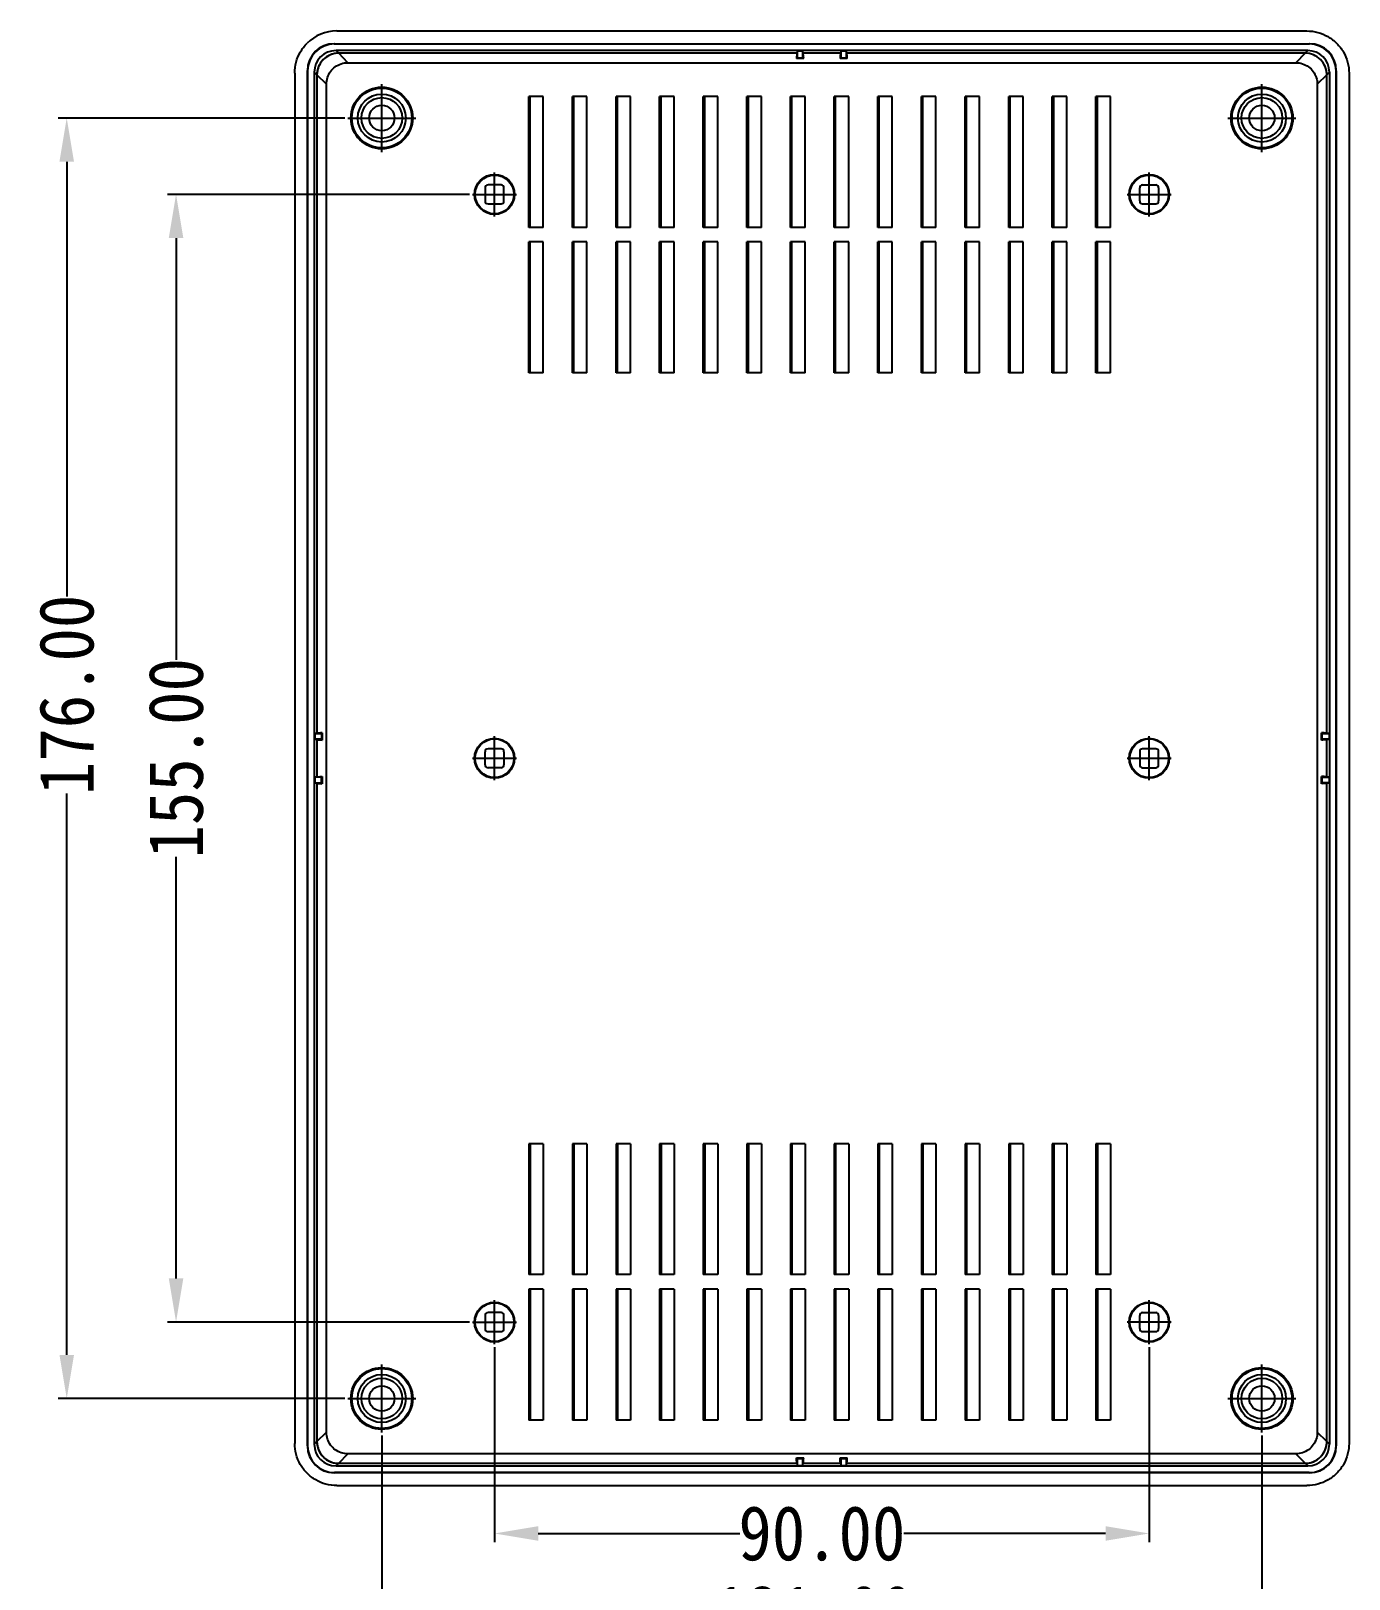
# Model space of a CAD drawing. Header units: inches. Extents: x 3721 to 4368, y 531 to 969.
# Drawn here: x 3923.7 to 4104.9, y 748.1 to 960.9 of the extents above; entities that cross this region are included whole.
import ezdxf
from ezdxf.lldxf.tags import DXFTag

# ---------------------------------------------------------------- set-up
doc = ezdxf.new("R2010")
doc.units = ezdxf.units.IN
doc.header["$MEASUREMENT"] = 0
doc.styles.add('FFS', font='simfang0.ttf', dxfattribs={"width": 0.9})
tags = doc.linetypes.add('CENTER', pattern=[2, 1.25, -0.25, 0.25, -0.25]).pattern_tags.tags
tags[10:11] = [DXFTag(74, 4), DXFTag(75, 0), DXFTag(340, '0'), DXFTag(46, 0.0), DXFTag(50, 0.0), DXFTag(44, 0.0), DXFTag(45, 0.0)]
tags[8:9] = [DXFTag(74, 4), DXFTag(75, 0), DXFTag(340, '0'), DXFTag(46, 0.0), DXFTag(50, 0.0), DXFTag(44, 0.0), DXFTag(45, 0.0)]
tags[6:7] = [DXFTag(74, 4), DXFTag(75, 0), DXFTag(340, '0'), DXFTag(46, 0.0), DXFTag(50, 0.0), DXFTag(44, 0.0), DXFTag(45, 0.0)]
tags[4:5] = [DXFTag(74, 4), DXFTag(75, 0), DXFTag(340, '0'), DXFTag(46, 0.0), DXFTag(50, 0.0), DXFTag(44, 0.0), DXFTag(45, 0.0)]
doc.dimstyles.get("Standard").update_dxf_attribs({"dimtxt": 3, "dimasz": 2, "dimexe": 0.18, "dimexo": 0.0625, "dimgap": 0.09, "dimtad": 0, "dimzin": 0, "dimdsep": 46, "dimtxsty": 'Standard', "dimcen": 0.09, "dimclrd": 4, "dimclre": 6, "dimclrt": 4, "dimadec": 0, "dimazin": 0, "dimtfac": 1, "dimtofl": 0, "dimtmove": 0, "dimatfit": 3, "dimfxl": 1, "dimtolj": 1, "dimtzin": 0, "dimarcsym": 0})

# ---------------------------------------------------------------- blocks, each defined once
blk = doc.blocks.new('*D11')
at = {"color": 6, "lineweight": -2}
for p, q in [((3966.86, 948.91), (3927.45, 948.91)), ((3928.63, 942.91), (3928.63, 883.15)), ((3928.63, 778.91), (3928.63, 856.08)), ((3966.86, 772.91), (3927.45, 772.91))]:
    blk.add_line(p, q, dxfattribs=at)
at = {"color": 6}
for points in [[(3927.63, 942.91), (3929.63, 942.91), (3928.63, 948.91)], [(3927.63, 778.91), (3929.63, 778.91), (3928.63, 772.91)]]:
    blk.add_solid(points, dxfattribs=at)
at = {"layer": 'Defpoints', "color": 0}
for p in [(3967.27, 948.91), (3928.63, 772.91), (3967.27, 772.91)]:
    blk.add_point(p, dxfattribs=at)
at = {"color": 4, "insert": (3928.63, 869.62), "char_height": 7.5, "attachment_point": 5, "rotation": 90, "style": 'FFS'}
blk.add_mtext('\\A1;176.00', dxfattribs=at)
blk = doc.blocks.new('*D13')
at = {"color": 6, "lineweight": -2}
for p, q in [((3987.45, 779.98), (3987.45, 753.17)), ((4077.45, 779.98), (4077.45, 753.17)), ((3993.45, 754.36), (4021.18, 754.36)), ((4071.45, 754.36), (4043.72, 754.36))]:
    blk.add_line(p, q, dxfattribs=at)
at = {"color": 6}
for points in [[(3993.45, 755.36), (3993.45, 753.36), (3987.45, 754.36)], [(4071.45, 755.36), (4071.45, 753.36), (4077.45, 754.36)]]:
    blk.add_solid(points, dxfattribs=at)
at = {"layer": 'Defpoints', "color": 0}
for p in [(3987.45, 780.39), (4077.45, 780.39), (4077.45, 754.36)]:
    blk.add_point(p, dxfattribs=at)
at = {"color": 4, "insert": (4032.45, 754.36), "char_height": 7.5, "attachment_point": 5, "style": 'FFS'}
blk.add_mtext('\\A1;90.00', dxfattribs=at)
blk = doc.blocks.new('*D14')
at = {"color": 6, "lineweight": -2}
for p, q in [((3971.95, 767.82), (3971.95, 742.21)), ((4092.95, 767.82), (4092.95, 742.21)), ((3977.95, 743.4), (4017.8, 743.4)), ((4086.95, 743.4), (4044.87, 743.4))]:
    blk.add_line(p, q, dxfattribs=at)
at = {"color": 6}
for points in [[(3977.95, 744.4), (3977.95, 742.4), (3971.95, 743.4)], [(4086.95, 744.4), (4086.95, 742.4), (4092.95, 743.4)]]:
    blk.add_solid(points, dxfattribs=at)
at = {"layer": 'Defpoints', "color": 0}
for p in [(3971.95, 768.24), (4092.95, 768.24), (4092.95, 743.4)]:
    blk.add_point(p, dxfattribs=at)
at = {"color": 4, "insert": (4031.33, 743.4), "char_height": 7.5, "attachment_point": 5, "style": 'FFS'}
blk.add_mtext('\\A1;121.00', dxfattribs=at)
blk = doc.blocks.new('*D15')
at = {"color": 6, "lineweight": -2}
for p, q in [((3984.01, 938.41), (3942.48, 938.41)), ((3943.66, 932.41), (3943.66, 874.44)), ((3943.66, 789.41), (3943.66, 847.38)), ((3984.01, 783.41), (3942.48, 783.41))]:
    blk.add_line(p, q, dxfattribs=at)
at = {"color": 6}
for points in [[(3942.66, 932.41), (3944.66, 932.41), (3943.66, 938.41)], [(3942.66, 789.41), (3944.66, 789.41), (3943.66, 783.41)]]:
    blk.add_solid(points, dxfattribs=at)
at = {"layer": 'Defpoints', "color": 0}
for p in [(3984.42, 938.41), (3943.66, 783.41), (3984.42, 783.41)]:
    blk.add_point(p, dxfattribs=at)
at = {"color": 4, "insert": (3943.66, 860.91), "char_height": 7.5, "attachment_point": 5, "rotation": 90, "style": 'FFS'}
blk.add_mtext('\\A1;155.00', dxfattribs=at)

msp = doc.modelspace()

# ---------------------------------------------------------------- linework, layer by layer
at = {"color": 7, "linetype": 'Continuous'}
for p, q in [((3965.76, 960.878), (4099.133, 960.878)), ((3965.416, 959.129), (4099.477, 959.129)), ((3965.451, 959.094), (3965.416, 959.129)), ((3965.451, 959.094), (4099.442, 959.094)), ((4099.241, 958.183), (3965.652, 958.183)), ((3965.652, 958.183), (3966.018, 957.821)), ((4029.02, 957.821), (3966.018, 957.821)), ((3967.294, 956.516), (3966.02, 957.821)), ((4029.054, 958.183), (4029.02, 957.821)), ((4029.063, 958.131), (4029.054, 958.183)), ((4029.063, 958.131), (4029.832, 958.131)), ((4029.063, 958.131), (4029.063, 957.199)), ((4029.841, 958.183), (4029.832, 958.131)), ((4029.832, 957.199), (4029.832, 958.131)), ((4029.875, 957.821), (4029.841, 958.183)), ((4035.019, 957.821), (4029.875, 957.821)), ((4035.052, 958.183), (4035.019, 957.821)), ((4035.061, 958.131), (4035.052, 958.183)), ((4035.061, 958.131), (4035.83, 958.131)), ((4035.061, 958.131), (4035.061, 957.199)), ((4035.839, 958.183), (4035.83, 958.131)), ((4035.83, 957.199), (4035.83, 958.131)), ((4035.873, 957.821), (4035.839, 958.183)), ((4098.875, 957.821), (4035.873, 957.821)), ((4098.873, 957.821), (4097.599, 956.516)), ((4098.875, 957.821), (4099.241, 958.183)), ((4099.477, 959.129), (4099.442, 959.094)), ((3961.72, 766.39), (3961.72, 955.433)), ((3961.72, 955.415), (3961.755, 955.415)), ((3961.755, 766.407), (3961.755, 955.415)), ((3967.294, 956.516), (4097.599, 956.516)), ((4028.948, 957.084), (4029.063, 957.199)), ((4029.947, 957.084), (4028.948, 957.084)), ((4029.063, 957.199), (4029.832, 957.199)), ((4029.947, 957.084), (4029.832, 957.199)), ((4034.946, 957.084), (4035.061, 957.199)), ((4035.945, 957.084), (4034.946, 957.084)), ((4035.061, 957.199), (4035.83, 957.199)), ((4035.945, 957.084), (4035.83, 957.199)), ((4103.138, 955.415), (4103.173, 955.415)), ((4103.138, 955.415), (4103.138, 766.407)), ((4103.173, 766.407), (4103.173, 955.415)), ((3959.97, 955.08), (3959.97, 766.742)), ((3963.027, 954.831), (3962.666, 955.197)), ((3962.666, 955.197), (3962.666, 766.625)), ((3964.333, 953.554), (3963.027, 954.829)), ((3963.027, 954.831), (3963.027, 864.337)), ((3964.333, 768.268), (3964.333, 953.554)), ((4101.866, 954.829), (4100.56, 953.554)), ((4100.56, 953.554), (4100.56, 768.268)), ((4102.227, 955.197), (4101.866, 954.831)), ((4101.866, 864.337), (4101.866, 954.831)), ((4102.227, 955.197), (4102.227, 766.625)), ((4104.923, 955.088), (4104.923, 766.734)), ((3994.149, 951.881), (3992.15, 951.881)), ((3992.15, 933.887), (3992.15, 951.881)), ((3992.26, 933.887), (3992.26, 951.881)), ((3992.349, 933.887), (3992.349, 951.881)), ((3994.149, 933.887), (3994.149, 951.881)), ((4000.147, 951.881), (3998.148, 951.881)), ((3998.148, 933.887), (3998.148, 951.881)), ((3998.258, 933.887), (3998.258, 951.881)), ((3998.347, 933.887), (3998.347, 951.881)), ((4000.147, 933.887), (4000.147, 951.881)), ((4006.145, 951.881), (4004.146, 951.881)), ((4004.146, 933.887), (4004.146, 951.881)), ((4004.256, 933.887), (4004.256, 951.881)), ((4004.345, 933.887), (4004.345, 951.881)), ((4006.145, 933.887), (4006.145, 951.881)), ((4012.143, 951.881), (4010.144, 951.881)), ((4010.144, 933.887), (4010.144, 951.881)), ((4010.254, 933.887), (4010.254, 951.881)), ((4010.343, 933.887), (4010.343, 951.881)), ((4012.143, 933.887), (4012.143, 951.881)), ((4018.141, 951.881), (4016.142, 951.881)), ((4016.142, 933.887), (4016.142, 951.881)), ((4016.252, 933.887), (4016.252, 951.881)), ((4016.341, 933.887), (4016.341, 951.881)), ((4018.141, 933.887), (4018.141, 951.881)), ((4024.139, 951.881), (4022.14, 951.881)), ((4022.14, 933.887), (4022.14, 951.881)), ((4022.251, 933.887), (4022.251, 951.881)), ((4022.339, 933.887), (4022.339, 951.881)), ((4024.139, 933.887), (4024.139, 951.881)), ((4030.137, 951.881), (4028.138, 951.881)), ((4028.138, 933.887), (4028.138, 951.881)), ((4028.249, 933.887), (4028.249, 951.881)), ((4028.337, 933.887), (4028.337, 951.881)), ((4030.137, 933.887), (4030.137, 951.881)), ((4036.135, 951.881), (4034.136, 951.881)), ((4034.136, 933.887), (4034.136, 951.881)), ((4034.247, 933.887), (4034.247, 951.881)), ((4034.335, 933.887), (4034.335, 951.881)), ((4036.135, 933.887), (4036.135, 951.881)), ((4042.133, 951.881), (4040.134, 951.881)), ((4040.134, 933.887), (4040.134, 951.881)), ((4040.245, 933.887), (4040.245, 951.881)), ((4040.333, 933.887), (4040.333, 951.881)), ((4042.133, 933.887), (4042.133, 951.881)), ((4048.131, 951.881), (4046.132, 951.881)), ((4046.132, 933.887), (4046.132, 951.881)), ((4046.243, 933.887), (4046.243, 951.881)), ((4046.331, 933.887), (4046.331, 951.881)), ((4048.131, 933.887), (4048.131, 951.881)), ((4054.129, 951.881), (4052.13, 951.881)), ((4052.13, 933.887), (4052.13, 951.881)), ((4052.241, 933.887), (4052.241, 951.881)), ((4052.329, 933.887), (4052.329, 951.881)), ((4054.129, 933.887), (4054.129, 951.881)), ((4060.127, 951.881), (4058.128, 951.881)), ((4058.128, 933.887), (4058.128, 951.881)), ((4058.239, 933.887), (4058.239, 951.881)), ((4058.327, 933.887), (4058.327, 951.881)), ((4060.127, 933.887), (4060.127, 951.881)), ((4066.125, 951.881), (4064.126, 951.881)), ((4064.126, 933.887), (4064.126, 951.881)), ((4064.237, 933.887), (4064.237, 951.881)), ((4064.325, 933.887), (4064.325, 951.881)), ((4066.125, 933.887), (4066.125, 951.881)), ((4072.123, 951.881), (4070.124, 951.881)), ((4070.124, 933.887), (4070.124, 951.881)), ((4070.235, 933.887), (4070.235, 951.881)), ((4070.323, 933.887), (4070.323, 951.881)), ((4072.123, 933.887), (4072.123, 951.881)), ((3986.147, 939.311), (3986.147, 937.511)), ((3988.346, 939.71), (3986.547, 939.71)), ((3988.746, 937.511), (3988.746, 939.311)), ((4076.147, 937.511), (4076.147, 939.311)), ((4076.547, 939.71), (4078.346, 939.71)), ((4078.746, 939.311), (4078.746, 937.511)), ((3986.547, 937.111), (3988.346, 937.111)), ((4076.547, 937.111), (4078.346, 937.111)), ((3994.149, 933.887), (3992.15, 933.887)), ((4000.147, 933.887), (3998.148, 933.887)), ((4006.145, 933.887), (4004.146, 933.887)), ((4012.143, 933.887), (4010.144, 933.887)), ((4018.141, 933.887), (4016.142, 933.887)), ((4024.139, 933.887), (4022.14, 933.887)), ((4030.137, 933.887), (4028.138, 933.887)), ((4036.135, 933.887), (4034.136, 933.887)), ((4042.133, 933.887), (4040.134, 933.887)), ((4048.131, 933.887), (4046.132, 933.887)), ((4054.129, 933.887), (4052.13, 933.887)), ((4060.127, 933.887), (4058.128, 933.887)), ((4066.125, 933.887), (4064.126, 933.887)), ((4072.123, 933.887), (4070.124, 933.887)), ((3994.149, 931.888), (3992.15, 931.888)), ((3992.15, 913.894), (3992.15, 931.888)), ((3992.26, 913.894), (3992.26, 931.888)), ((3992.349, 913.894), (3992.349, 931.888)), ((3994.149, 913.894), (3994.149, 931.888)), ((4000.147, 931.888), (3998.148, 931.888)), ((3998.148, 913.894), (3998.148, 931.888)), ((3998.258, 913.894), (3998.258, 931.888)), ((3998.347, 913.894), (3998.347, 931.888)), ((4000.147, 913.894), (4000.147, 931.888)), ((4006.145, 931.888), (4004.146, 931.888)), ((4004.146, 913.894), (4004.146, 931.888)), ((4004.256, 913.894), (4004.256, 931.888)), ((4004.345, 913.894), (4004.345, 931.888)), ((4006.145, 913.894), (4006.145, 931.888)), ((4012.143, 931.888), (4010.144, 931.888)), ((4010.144, 913.894), (4010.144, 931.888)), ((4010.254, 913.894), (4010.254, 931.888)), ((4010.343, 913.894), (4010.343, 931.888)), ((4012.143, 913.894), (4012.143, 931.888)), ((4018.141, 931.888), (4016.142, 931.888)), ((4016.142, 913.894), (4016.142, 931.888)), ((4016.252, 913.894), (4016.252, 931.888)), ((4016.341, 913.894), (4016.341, 931.888)), ((4018.141, 913.894), (4018.141, 931.888)), ((4024.139, 931.888), (4022.14, 931.888)), ((4022.14, 913.894), (4022.14, 931.888)), ((4022.251, 913.894), (4022.251, 931.888)), ((4022.339, 913.894), (4022.339, 931.888)), ((4024.139, 913.894), (4024.139, 931.888)), ((4030.137, 931.888), (4028.138, 931.888)), ((4028.138, 913.894), (4028.138, 931.888)), ((4028.249, 913.894), (4028.249, 931.888)), ((4028.337, 913.894), (4028.337, 931.888)), ((4030.137, 913.894), (4030.137, 931.888)), ((4036.135, 931.888), (4034.136, 931.888)), ((4034.136, 913.894), (4034.136, 931.888)), ((4034.247, 913.894), (4034.247, 931.888)), ((4034.335, 913.894), (4034.335, 931.888)), ((4036.135, 913.894), (4036.135, 931.888)), ((4042.133, 931.888), (4040.134, 931.888)), ((4040.134, 913.894), (4040.134, 931.888)), ((4040.245, 913.894), (4040.245, 931.888)), ((4040.333, 913.894), (4040.333, 931.888)), ((4042.133, 913.894), (4042.133, 931.888)), ((4048.131, 931.888), (4046.132, 931.888)), ((4046.132, 913.894), (4046.132, 931.888)), ((4046.243, 913.894), (4046.243, 931.888)), ((4046.331, 913.894), (4046.331, 931.888)), ((4048.131, 913.894), (4048.131, 931.888)), ((4054.129, 931.888), (4052.13, 931.888)), ((4052.13, 913.894), (4052.13, 931.888)), ((4052.241, 913.894), (4052.241, 931.888)), ((4052.329, 913.894), (4052.329, 931.888)), ((4054.129, 913.894), (4054.129, 931.888)), ((4060.127, 931.888), (4058.128, 931.888)), ((4058.128, 913.894), (4058.128, 931.888)), ((4058.239, 913.894), (4058.239, 931.888)), ((4058.327, 913.894), (4058.327, 931.888)), ((4060.127, 913.894), (4060.127, 931.888)), ((4066.125, 931.888), (4064.126, 931.888)), ((4064.126, 913.894), (4064.126, 931.888)), ((4064.237, 913.894), (4064.237, 931.888)), ((4064.325, 913.894), (4064.325, 931.888)), ((4066.125, 913.894), (4066.125, 931.888)), ((4072.123, 931.888), (4070.124, 931.888)), ((4070.124, 913.894), (4070.124, 931.888)), ((4070.235, 913.894), (4070.235, 931.888)), ((4070.323, 913.894), (4070.323, 931.888)), ((4072.123, 913.894), (4072.123, 931.888)), ((3994.149, 913.894), (3992.15, 913.894)), ((4000.147, 913.894), (3998.148, 913.894)), ((4006.145, 913.894), (4004.146, 913.894)), ((4012.143, 913.894), (4010.144, 913.894)), ((4018.141, 913.894), (4016.142, 913.894)), ((4024.139, 913.894), (4022.14, 913.894)), ((4030.137, 913.894), (4028.138, 913.894)), ((4036.135, 913.894), (4034.136, 913.894)), ((4042.133, 913.894), (4040.134, 913.894)), ((4048.131, 913.894), (4046.132, 913.894)), ((4054.129, 913.894), (4052.13, 913.894)), ((4060.127, 913.894), (4058.128, 913.894)), ((4066.125, 913.894), (4064.126, 913.894)), ((4072.123, 913.894), (4070.124, 913.894)), ((3963.027, 864.337), (3962.666, 864.304)), ((3962.666, 864.304), (3962.718, 864.295)), ((3962.718, 864.295), (3963.65, 864.295)), ((3962.718, 864.295), (3962.718, 863.526)), ((3963.765, 864.41), (3963.65, 864.295)), ((3963.65, 864.295), (3963.65, 863.526)), ((3963.765, 864.41), (3963.765, 863.41)), ((4101.128, 863.41), (4101.128, 864.41)), ((4101.128, 864.41), (4101.243, 864.295)), ((4101.243, 863.526), (4101.243, 864.295)), ((4101.243, 864.295), (4102.175, 864.295)), ((4102.227, 864.304), (4101.866, 864.337)), ((4102.175, 864.295), (4102.227, 864.304)), ((4102.175, 864.295), (4102.175, 863.526)), ((3962.718, 863.526), (3962.666, 863.517)), ((3962.666, 863.517), (3963.027, 863.483)), ((3963.65, 863.526), (3962.718, 863.526)), ((3963.027, 863.483), (3963.027, 858.339)), ((3963.765, 863.41), (3963.65, 863.526)), ((3986.147, 860.012), (3986.147, 861.811)), ((3988.346, 862.211), (3986.547, 862.211)), ((3988.746, 861.811), (3988.746, 860.012)), ((4076.147, 861.811), (4076.147, 860.012)), ((4078.346, 862.211), (4076.547, 862.211)), ((4078.746, 860.012), (4078.746, 861.811)), ((4101.128, 863.41), (4101.243, 863.526)), ((4102.175, 863.526), (4101.243, 863.526)), ((4101.866, 863.483), (4102.227, 863.517)), ((4101.866, 858.339), (4101.866, 863.483)), ((4102.227, 863.517), (4102.175, 863.526)), ((3963.027, 858.339), (3962.666, 858.306)), ((3962.666, 858.306), (3962.718, 858.297)), ((3962.718, 857.528), (3962.666, 857.519)), ((3962.666, 857.519), (3963.027, 857.485)), ((3963.65, 858.297), (3962.718, 858.297)), ((3962.718, 858.297), (3962.718, 857.528)), ((3962.718, 857.528), (3963.65, 857.528)), ((3963.765, 858.412), (3963.65, 858.297)), ((3963.65, 857.528), (3963.65, 858.297)), ((3963.765, 857.412), (3963.65, 857.528)), ((3963.765, 858.412), (3963.765, 857.412)), ((3988.346, 859.612), (3986.547, 859.612)), ((4076.547, 859.612), (4078.346, 859.612)), ((4101.128, 857.412), (4101.128, 858.412)), ((4101.128, 858.412), (4101.243, 858.297)), ((4101.128, 857.412), (4101.243, 857.528)), ((4101.243, 857.528), (4101.243, 858.297)), ((4101.243, 858.297), (4102.175, 858.297)), ((4102.175, 857.528), (4101.243, 857.528)), ((4102.227, 858.306), (4101.866, 858.339)), ((4101.866, 857.485), (4102.227, 857.519)), ((4102.175, 858.297), (4102.227, 858.306)), ((4102.175, 858.297), (4102.175, 857.528)), ((4102.227, 857.519), (4102.175, 857.528)), ((3963.027, 857.485), (3963.027, 766.992)), ((4101.866, 766.992), (4101.866, 857.485)), ((3992.15, 807.929), (3992.15, 789.935)), ((3994.149, 807.929), (3992.15, 807.929)), ((3992.26, 807.929), (3992.26, 789.935)), ((3992.349, 807.929), (3992.349, 789.935)), ((3994.149, 807.929), (3994.149, 789.935)), ((3998.148, 807.929), (3998.148, 789.935)), ((4000.147, 807.929), (3998.148, 807.929)), ((3998.258, 807.929), (3998.258, 789.935)), ((3998.347, 807.929), (3998.347, 789.935)), ((4000.147, 807.929), (4000.147, 789.935)), ((4004.146, 807.929), (4004.146, 789.935)), ((4006.145, 807.929), (4004.146, 807.929)), ((4004.256, 807.929), (4004.256, 789.935)), ((4004.345, 807.929), (4004.345, 789.935)), ((4006.145, 807.929), (4006.145, 789.935)), ((4010.144, 807.929), (4010.144, 789.935)), ((4012.143, 807.929), (4010.144, 807.929)), ((4010.254, 807.929), (4010.254, 789.935)), ((4010.343, 807.929), (4010.343, 789.935)), ((4012.143, 807.929), (4012.143, 789.935)), ((4016.142, 807.929), (4016.142, 789.935)), ((4018.141, 807.929), (4016.142, 807.929)), ((4016.252, 807.929), (4016.252, 789.935)), ((4016.341, 807.929), (4016.341, 789.935)), ((4018.141, 807.929), (4018.141, 789.935)), ((4022.14, 807.929), (4022.14, 789.935)), ((4024.139, 807.929), (4022.14, 807.929)), ((4022.251, 807.929), (4022.251, 789.935)), ((4022.339, 807.929), (4022.339, 789.935)), ((4024.139, 807.929), (4024.139, 789.935)), ((4028.138, 807.929), (4028.138, 789.935)), ((4030.137, 807.929), (4028.138, 807.929)), ((4028.249, 807.929), (4028.249, 789.935)), ((4028.337, 807.929), (4028.337, 789.935)), ((4030.137, 807.929), (4030.137, 789.935)), ((4034.136, 807.929), (4034.136, 789.935)), ((4036.135, 807.929), (4034.136, 807.929)), ((4034.247, 807.929), (4034.247, 789.935)), ((4034.335, 807.929), (4034.335, 789.935)), ((4036.135, 807.929), (4036.135, 789.935)), ((4040.134, 807.929), (4040.134, 789.935)), ((4042.133, 807.929), (4040.134, 807.929)), ((4040.245, 807.929), (4040.245, 789.935)), ((4040.333, 807.929), (4040.333, 789.935)), ((4042.133, 807.929), (4042.133, 789.935)), ((4046.132, 807.929), (4046.132, 789.935)), ((4048.131, 807.929), (4046.132, 807.929)), ((4046.243, 807.929), (4046.243, 789.935)), ((4046.331, 807.929), (4046.331, 789.935)), ((4048.131, 807.929), (4048.131, 789.935)), ((4052.13, 807.929), (4052.13, 789.935)), ((4054.129, 807.929), (4052.13, 807.929)), ((4052.241, 807.929), (4052.241, 789.935)), ((4052.329, 807.929), (4052.329, 789.935)), ((4054.129, 807.929), (4054.129, 789.935)), ((4058.128, 807.929), (4058.128, 789.935)), ((4060.127, 807.929), (4058.128, 807.929)), ((4058.239, 807.929), (4058.239, 789.935)), ((4058.327, 807.929), (4058.327, 789.935)), ((4060.127, 807.929), (4060.127, 789.935)), ((4064.126, 807.929), (4064.126, 789.935)), ((4066.125, 807.929), (4064.126, 807.929)), ((4064.237, 807.929), (4064.237, 789.935)), ((4064.325, 807.929), (4064.325, 789.935)), ((4066.125, 807.929), (4066.125, 789.935)), ((4070.124, 807.929), (4070.124, 789.935)), ((4072.123, 807.929), (4070.124, 807.929)), ((4070.235, 807.929), (4070.235, 789.935)), ((4070.323, 807.929), (4070.323, 789.935)), ((4072.123, 807.929), (4072.123, 789.935)), ((3994.149, 789.935), (3992.15, 789.935)), ((4000.147, 789.935), (3998.148, 789.935)), ((4006.145, 789.935), (4004.146, 789.935)), ((4012.143, 789.935), (4010.144, 789.935)), ((4018.141, 789.935), (4016.142, 789.935)), ((4024.139, 789.935), (4022.14, 789.935)), ((4030.137, 789.935), (4028.138, 789.935)), ((4036.135, 789.935), (4034.136, 789.935)), ((4042.133, 789.935), (4040.134, 789.935)), ((4048.131, 789.935), (4046.132, 789.935)), ((4054.129, 789.935), (4052.13, 789.935)), ((4060.127, 789.935), (4058.128, 789.935)), ((4066.125, 789.935), (4064.126, 789.935)), ((4072.123, 789.935), (4070.124, 789.935)), ((3992.15, 787.935), (3992.15, 769.941)), ((3994.149, 787.935), (3992.15, 787.935)), ((3992.26, 787.935), (3992.26, 769.941)), ((3992.349, 787.935), (3992.349, 769.941)), ((3994.149, 787.935), (3994.149, 769.941)), ((3998.148, 787.935), (3998.148, 769.941)), ((4000.147, 787.935), (3998.148, 787.935)), ((3998.258, 787.935), (3998.258, 769.941)), ((3998.347, 787.935), (3998.347, 769.941)), ((4000.147, 787.935), (4000.147, 769.941)), ((4004.146, 787.935), (4004.146, 769.941)), ((4006.145, 787.935), (4004.146, 787.935)), ((4004.256, 787.935), (4004.256, 769.941)), ((4004.345, 787.935), (4004.345, 769.941)), ((4006.145, 787.935), (4006.145, 769.941)), ((4010.144, 787.935), (4010.144, 769.941)), ((4012.143, 787.935), (4010.144, 787.935)), ((4010.254, 787.935), (4010.254, 769.941)), ((4010.343, 787.935), (4010.343, 769.941)), ((4012.143, 787.935), (4012.143, 769.941)), ((4016.142, 787.935), (4016.142, 769.941)), ((4018.141, 787.935), (4016.142, 787.935)), ((4016.252, 787.935), (4016.252, 769.941)), ((4016.341, 787.935), (4016.341, 769.941)), ((4018.141, 787.935), (4018.141, 769.941)), ((4022.14, 787.935), (4022.14, 769.941)), ((4024.139, 787.935), (4022.14, 787.935)), ((4022.251, 787.935), (4022.251, 769.941)), ((4022.339, 787.935), (4022.339, 769.941)), ((4024.139, 787.935), (4024.139, 769.941)), ((4028.138, 787.935), (4028.138, 769.941)), ((4030.137, 787.935), (4028.138, 787.935)), ((4028.249, 787.935), (4028.249, 769.941)), ((4028.337, 787.935), (4028.337, 769.941)), ((4030.137, 787.935), (4030.137, 769.941)), ((4034.136, 787.935), (4034.136, 769.941)), ((4036.135, 787.935), (4034.136, 787.935)), ((4034.247, 787.935), (4034.247, 769.941)), ((4034.335, 787.935), (4034.335, 769.941)), ((4036.135, 787.935), (4036.135, 769.941)), ((4040.134, 787.935), (4040.134, 769.941)), ((4042.133, 787.935), (4040.134, 787.935)), ((4040.245, 787.935), (4040.245, 769.941)), ((4040.333, 787.935), (4040.333, 769.941)), ((4042.133, 787.935), (4042.133, 769.941)), ((4046.132, 787.935), (4046.132, 769.941)), ((4048.131, 787.935), (4046.132, 787.935)), ((4046.243, 787.935), (4046.243, 769.941)), ((4046.331, 787.935), (4046.331, 769.941)), ((4048.131, 787.935), (4048.131, 769.941)), ((4052.13, 787.935), (4052.13, 769.941)), ((4054.129, 787.935), (4052.13, 787.935)), ((4052.241, 787.935), (4052.241, 769.941)), ((4052.329, 787.935), (4052.329, 769.941)), ((4054.129, 787.935), (4054.129, 769.941)), ((4058.128, 787.935), (4058.128, 769.941)), ((4060.127, 787.935), (4058.128, 787.935)), ((4058.239, 787.935), (4058.239, 769.941)), ((4058.327, 787.935), (4058.327, 769.941)), ((4060.127, 787.935), (4060.127, 769.941)), ((4064.126, 787.935), (4064.126, 769.941)), ((4066.125, 787.935), (4064.126, 787.935)), ((4064.237, 787.935), (4064.237, 769.941)), ((4064.325, 787.935), (4064.325, 769.941)), ((4066.125, 787.935), (4066.125, 769.941)), ((4070.124, 787.935), (4070.124, 769.941)), ((4072.123, 787.935), (4070.124, 787.935)), ((4070.235, 787.935), (4070.235, 769.941)), ((4070.323, 787.935), (4070.323, 769.941)), ((4072.123, 787.935), (4072.123, 769.941)), ((3986.147, 784.311), (3986.147, 782.512)), ((3988.346, 784.711), (3986.547, 784.711)), ((3988.746, 782.512), (3988.746, 784.311)), ((4076.147, 782.512), (4076.147, 784.311)), ((4076.547, 784.711), (4078.346, 784.711)), ((4078.746, 784.311), (4078.746, 782.512)), ((3986.547, 782.112), (3988.346, 782.112)), ((4076.547, 782.112), (4078.346, 782.112)), ((3963.027, 766.994), (3964.333, 768.268)), ((3994.149, 769.941), (3992.15, 769.941)), ((4000.147, 769.941), (3998.148, 769.941)), ((4006.145, 769.941), (4004.146, 769.941)), ((4012.143, 769.941), (4010.144, 769.941)), ((4018.141, 769.941), (4016.142, 769.941)), ((4024.139, 769.941), (4022.14, 769.941)), ((4030.137, 769.941), (4028.138, 769.941)), ((4036.135, 769.941), (4034.136, 769.941)), ((4042.133, 769.941), (4040.134, 769.941)), ((4048.131, 769.941), (4046.132, 769.941)), ((4054.129, 769.941), (4052.13, 769.941)), ((4060.127, 769.941), (4058.128, 769.941)), ((4066.125, 769.941), (4064.126, 769.941)), ((4072.123, 769.941), (4070.124, 769.941)), ((4101.866, 766.994), (4100.56, 768.268)), ((3961.755, 766.407), (3961.72, 766.407)), ((3962.666, 766.625), (3963.027, 766.992)), ((4101.866, 766.992), (4102.227, 766.625)), ((4103.173, 766.407), (4103.138, 766.407)), ((3966.018, 764.001), (3965.652, 763.639)), ((3966.018, 764.001), (4029.02, 764.001)), ((3966.02, 764.001), (3967.295, 765.307)), ((4097.599, 765.307), (3967.294, 765.307)), ((4028.948, 764.739), (4029.063, 764.623)), ((4028.948, 764.739), (4029.947, 764.739)), ((4029.02, 764.001), (4029.054, 763.639)), ((4029.063, 764.623), (4029.063, 763.692)), ((4029.832, 764.623), (4029.063, 764.623)), ((4029.947, 764.739), (4029.832, 764.623)), ((4029.832, 763.692), (4029.832, 764.623)), ((4029.841, 763.639), (4029.875, 764.001)), ((4029.875, 764.001), (4035.019, 764.001)), ((4034.946, 764.739), (4035.061, 764.623)), ((4034.946, 764.739), (4035.945, 764.739)), ((4035.019, 764.001), (4035.052, 763.639)), ((4035.061, 764.623), (4035.061, 763.692)), ((4035.83, 764.623), (4035.061, 764.623)), ((4035.945, 764.739), (4035.83, 764.623)), ((4035.83, 763.692), (4035.83, 764.623)), ((4035.839, 763.639), (4035.873, 764.001)), ((4035.873, 764.001), (4098.875, 764.001)), ((4098.873, 764.001), (4097.599, 765.307)), ((4099.241, 763.639), (4098.875, 764.001)), ((3965.416, 762.693), (3965.451, 762.728)), ((4099.477, 762.693), (3965.416, 762.693)), ((4099.442, 762.728), (3965.451, 762.728)), ((3965.652, 763.639), (4099.241, 763.639)), ((4029.054, 763.639), (4029.063, 763.692)), ((4029.063, 763.692), (4029.832, 763.692)), ((4029.832, 763.692), (4029.841, 763.639)), ((4035.052, 763.639), (4035.061, 763.692)), ((4035.061, 763.692), (4035.83, 763.692)), ((4035.83, 763.692), (4035.839, 763.639)), ((4099.442, 762.728), (4099.477, 762.693)), ((3965.768, 760.944), (4099.133, 760.944))]:
    msp.add_line(p, q, dxfattribs=at)
at = {"color": 1, "linetype": 'CENTER', "ltscale": 3.567424}
for p, q in [((3971.946, 944.239), (3971.946, 953.586)), ((4092.947, 944.239), (4092.947, 953.586)), ((3967.273, 948.912), (3976.62, 948.912)), ((4088.273, 948.912), (4097.62, 948.912)), ((3971.946, 768.237), (3971.946, 777.584)), ((4092.947, 768.237), (4092.947, 777.584)), ((3967.273, 772.91), (3976.62, 772.91)), ((4088.273, 772.91), (4097.62, 772.91))]:
    msp.add_line(p, q, dxfattribs=at)
at = {"color": 1, "linetype": 'CENTER', "ltscale": 2.308333}
for p, q in [((3987.446, 935.387), (3987.446, 941.435)), ((4077.447, 935.387), (4077.447, 941.435)), ((3984.422, 938.411), (3990.47, 938.411)), ((4074.423, 938.411), (4080.471, 938.411)), ((3987.446, 857.887), (3987.446, 863.935)), ((4077.447, 857.887), (4077.447, 863.935)), ((3984.422, 860.911), (3990.47, 860.911)), ((4074.423, 860.911), (4080.471, 860.911)), ((3987.446, 780.388), (3987.446, 786.436)), ((4077.447, 780.388), (4077.447, 786.436)), ((3984.422, 783.412), (3990.47, 783.412)), ((4074.423, 783.437), (4080.471, 783.437))]:
    msp.add_line(p, q, dxfattribs=at)
at = {"color": 7, "linetype": 'Continuous'}
for centre, radius in [((3971.946, 948.912), 4.249), ((3971.946, 948.912), 4.112), ((3971.946, 948.912), 3.299), ((3971.946, 948.912), 2.799), ((4092.947, 948.912), 4.249), ((4092.947, 948.912), 4.112), ((4092.947, 948.912), 3.299), ((4092.947, 948.912), 2.799), ((3971.946, 948.912), 1.749), ((4092.947, 948.912), 1.749), ((3987.446, 938.411), 2.749), ((3987.446, 938.411), 2.662), ((4077.447, 938.411), 2.749), ((4077.447, 938.411), 2.662), ((3987.446, 860.911), 2.749), ((3987.446, 860.911), 2.662), ((4077.447, 860.911), 2.749), ((4077.447, 860.911), 2.662), ((3987.446, 783.412), 2.749), ((3987.446, 783.412), 2.662), ((4077.447, 783.412), 2.749), ((4077.447, 783.412), 2.662), ((3971.946, 772.91), 4.249), ((3971.946, 772.91), 4.112), ((4092.947, 772.91), 4.249), ((4092.947, 772.91), 4.112), ((3971.946, 772.91), 3.299), ((3971.946, 772.91), 2.799), ((3971.946, 772.91), 1.749), ((4092.947, 772.91), 3.299), ((4092.947, 772.91), 2.799), ((4092.947, 772.91), 1.749)]:
    msp.add_circle(centre, radius, dxfattribs=at)
for centre, radius, start, end in [((3966.015, 954.834), 2.987, 89.93954, 180.06048), ((4098.878, 954.834), 2.987, 359.9397, 90.06035), ((4098.855, 954.811), 3.011, 0.38121, 89.61877), ((3986.547, 939.311), 0.4, 90, 180), ((3988.346, 939.311), 0.4, 0, 90), ((4076.547, 939.311), 0.4, 90, 180), ((4078.346, 939.311), 0.4, 0, 90), ((3986.547, 937.511), 0.4, 180, 270), ((3988.346, 937.511), 0.4, 270, 0), ((4076.547, 937.511), 0.4, 180, 270), ((4078.346, 937.511), 0.4, 270, 0), ((3986.547, 861.811), 0.4, 90, 180), ((3988.346, 861.811), 0.4, 0, 90), ((4076.547, 861.811), 0.4, 90, 180), ((4078.346, 861.811), 0.4, 0, 90), ((3986.547, 860.012), 0.4, 180, 270), ((3988.346, 860.012), 0.4, 270, 0), ((4076.547, 860.012), 0.4, 180, 270), ((4078.346, 860.012), 0.4, 270, 0), ((3986.547, 784.311), 0.4, 90, 180), ((3988.346, 784.311), 0.4, 0, 90), ((4076.547, 784.311), 0.4, 90, 180), ((4078.346, 784.311), 0.4, 0, 90), ((3986.547, 782.512), 0.4, 180, 270), ((3988.346, 782.512), 0.4, 270, 0), ((4076.547, 782.512), 0.4, 180, 270), ((4078.346, 782.512), 0.4, 270, 0), ((3966.015, 766.989), 2.987, 179.93633, 270.06364), ((4098.878, 766.989), 2.987, 269.9397, 0.06035)]:
    msp.add_arc(centre, radius, start, end, dxfattribs=at)
for centre, major_axis, ratio, start_param, end_param in [((3965.776, 955.072), (4.111, -4.111), 0.9972647, 2.357564, 3.1415927), ((3965.421, 955.428), (-2.619, 2.619), 0.9987828, -0.7847892, 0.7847892), ((3965.456, 955.393), (-2.619, 2.619), 0.9987828, -0.7847892, 0.7847892), ((3965.678, 955.171), (-2.139, 2.139), 0.9912924, -0.7810254, 0.7810254), ((4029.074, 840.878), (0, 117.104), 0.0087269, 0.0523599, 0.1239038), ((4029.821, 840.878), (0, 117.104), 0.0087269, -0.1239038, -0.0523599), ((4035.072, 840.878), (0, 117.104), 0.0087269, 0.0523599, 0.1239038), ((4035.819, 840.878), (0, 117.104), 0.0087269, -0.1239038, -0.0523599), ((4099.215, 955.171), (-2.139, -2.139), 0.9912924, 2.3605673, 3.922618), ((4099.437, 955.393), (2.619, 2.619), 0.9987828, -0.7847892, 0.7847892), ((4099.472, 955.428), (2.619, 2.619), 0.9987828, -0.7847892, 0.7847892), ((4079.971, 864.284), (117.104, 0), 0.0087269, 3.0176888, 3.0892328), ((4079.971, 863.537), (117.104, 0), 0.0087269, -3.0892328, -3.0176888), ((3965.421, 766.395), (-2.619, -2.619), 0.9987828, -0.7847892, 0.7847892), ((3965.456, 766.429), (2.619, 2.619), 0.9987828, -3.9263818, -2.3568035), ((3965.678, 766.652), (2.139, 2.139), 0.9912924, 2.3605673, 3.922618), ((4099.215, 766.652), (2.139, -2.139), 0.9912924, -0.7810254, 0.7810254), ((4099.437, 766.429), (2.619, -2.619), 0.9987828, -0.7847892, 0.7847892), ((4099.472, 766.395), (2.619, -2.619), 0.9987828, -0.7847892, 0.7847892)]:
    msp.add_ellipse(centre, major_axis=major_axis, ratio=ratio, start_param=start_param, end_param=end_param, dxfattribs=at)
for points, start_tangent, end_tangent in [([(4099.125, 960.878), (4100.641, 960.679), (4102.043, 960.095), (4103.238, 959.173), (4104.153, 957.976), (4104.727, 956.582), (4104.923, 955.08)], (1, 0), (0.0000001, -1)), ([(3959.97, 955.08), (3960.166, 956.583), (3960.744, 957.983), (3961.665, 959.184)], (0.0000001, 1), (0.7071068, 0.7071068)), ([(3966.018, 957.821), (3965.097, 957.671), (3964.265, 957.244), (3963.605, 956.583), (3963.178, 955.752), (3963.027, 954.831)], (-0.9999973, -0.0023143), (-0.0024021, -0.9999971)), ([(3964.333, 953.554), (3964.478, 954.478), (3964.897, 955.302), (3965.546, 955.951), (3966.369, 956.37), (3967.294, 956.516)], (0.0000126, 1), (1, 0.0000574)), ([(4097.599, 956.516), (4098.522, 956.371), (4099.346, 955.952), (4099.996, 955.303), (4100.414, 954.48), (4100.56, 953.554)], (1, 0.000024), (0.0000011, -1)), ([(4101.866, 864.337), (4101.686, 864.362), (4101.44, 864.386), (4101.128, 864.41)], (-0.9864176, 0.1642567), (-0.997554, 0.0699004)), ([(4101.866, 863.483), (4101.686, 863.459), (4101.44, 863.435), (4101.128, 863.41)], (-0.9864176, -0.1642568), (-0.997554, -0.0699004)), ([(3963.027, 858.339), (3963.207, 858.364), (3963.453, 858.388), (3963.765, 858.412)], (0.9864176, 0.1642568), (0.997554, 0.0699004)), ([(4101.866, 858.339), (4101.686, 858.364), (4101.44, 858.388), (4101.128, 858.412)], (-0.9864176, 0.1642568), (-0.997554, 0.0699004)), ([(3963.027, 857.485), (3963.207, 857.461), (3963.453, 857.437), (3963.765, 857.412)], (0.9864176, -0.1642567), (0.997554, -0.0699004)), ([(4101.866, 857.485), (4101.686, 857.461), (4101.44, 857.437), (4101.128, 857.412)], (-0.9864176, -0.1642567), (-0.997554, -0.0699004)), ([(3967.294, 765.307), (3966.371, 765.452), (3965.547, 765.87), (3964.897, 766.52), (3964.479, 767.343), (3964.333, 768.268)], (-1, -0.000024), (-0.0000011, 1)), ([(4100.56, 768.268), (4100.415, 767.344), (4099.997, 766.521), (4099.347, 765.871), (4098.524, 765.453), (4097.599, 765.307)], (0.000024, -1), (-1, -0.0000011)), ([(3965.768, 760.944), (3964.265, 761.14), (3962.866, 761.718), (3961.665, 762.639), (3960.744, 763.841), (3960.166, 765.239), (3959.97, 766.742)], (-1, 0.0000001), (-0.0000001, 1)), ([(3963.027, 766.992), (3963.178, 766.071), (3963.605, 765.239), (3964.265, 764.579), (3965.097, 764.152), (3966.018, 764.001)], (0.0023152, -0.9999973), (0.9999975, -0.0022306)), ([(4098.875, 764.001), (4099.796, 764.152), (4100.628, 764.579), (4101.288, 765.239), (4101.715, 766.071), (4101.866, 766.992)], (0.9999973, 0.0023155), (0.0022313, 0.9999975)), ([(4104.923, 766.742), (4104.727, 765.24), (4104.15, 763.842), (4103.23, 762.641), (4102.031, 761.72), (4100.634, 761.142), (4099.133, 760.944)], (-0.0000001, -1), (-1, -0.0000001)), ([(4029.02, 764.001), (4028.996, 764.181), (4028.972, 764.427), (4028.948, 764.739)], (-0.1642567, 0.9864176), (-0.0699004, 0.997554)), ([(4029.875, 764.001), (4029.899, 764.181), (4029.923, 764.427), (4029.947, 764.739)], (0.1642566, 0.9864176), (0.0699004, 0.997554)), ([(4035.019, 764.001), (4034.994, 764.181), (4034.97, 764.427), (4034.946, 764.739)], (-0.1642566, 0.9864176), (-0.0699004, 0.997554)), ([(4035.873, 764.001), (4035.897, 764.181), (4035.921, 764.427), (4035.945, 764.739)], (0.1642567, 0.9864176), (0.0699004, 0.997554))]:
    msp.add_spline(points, degree=3, dxfattribs=dict(at, start_tangent=start_tangent, end_tangent=end_tangent))

# ---------------------------------------------------------------- dimensions: what is measured, and where the dimension line sits
for base, p1, p2, picture, middle in [((3928.634, 772.91), (3967.273, 948.912), (3967.273, 772.91), '*D11', (3928.634, 869.617)), ((3943.664, 783.412), (3984.422, 938.411), (3984.422, 783.412), '*D15', (3943.664, 860.911))]:
    dim = msp.add_linear_dim(base=base, p1=p1, p2=p2, angle=90, dimstyle='Standard', override={"dimscale": 3, "dimtxt": 2.5, "dimasz": 2, "dimexe": 0.396, "dimexo": 0.1375, "dimzin": 0, "dimtxsty": 'FFS', "dimcen": 0.198, "dimclrd": 6, "dimclre": 6, "dimclrt": 4, "dimtp": 0, "dimtm": 0, "dimtzin": 0})
    dim.commit()
    dim.dimension.update_dxf_attribs({"geometry": picture, "text_midpoint": middle, "dimtype": 160})
dim = msp.add_linear_dim(base=(4077.447, 754.361), p1=(3987.446, 780.388), p2=(4077.447, 780.388), dimstyle='Standard', override={"dimscale": 3, "dimtxt": 2.5, "dimasz": 2, "dimexe": 0.396, "dimexo": 0.1375, "dimzin": 0, "dimtxsty": 'FFS', "dimcen": 0.198, "dimclrd": 6, "dimclre": 6, "dimclrt": 4, "dimtp": 0, "dimtm": 0, "dimtzin": 0})
dim.commit()
dim.dimension.update_dxf_attribs({"geometry": '*D13', "text_midpoint": (4032.447, 754.361)})
dim = msp.add_linear_dim(base=(4092.947, 743.398), p1=(3971.946, 768.237), p2=(4092.947, 768.237), dimstyle='Standard', override={"dimscale": 3, "dimtxt": 2.5, "dimasz": 2, "dimexe": 0.396, "dimexo": 0.1375, "dimzin": 0, "dimtxsty": 'FFS', "dimcen": 0.198, "dimclrd": 6, "dimclre": 6, "dimclrt": 4, "dimtp": 0, "dimtm": 0, "dimtzin": 0})
dim.commit()
dim.dimension.update_dxf_attribs({"geometry": '*D14', "text_midpoint": (4031.333, 743.398), "dimtype": 160})

doc.saveas('drawing.dxf')
